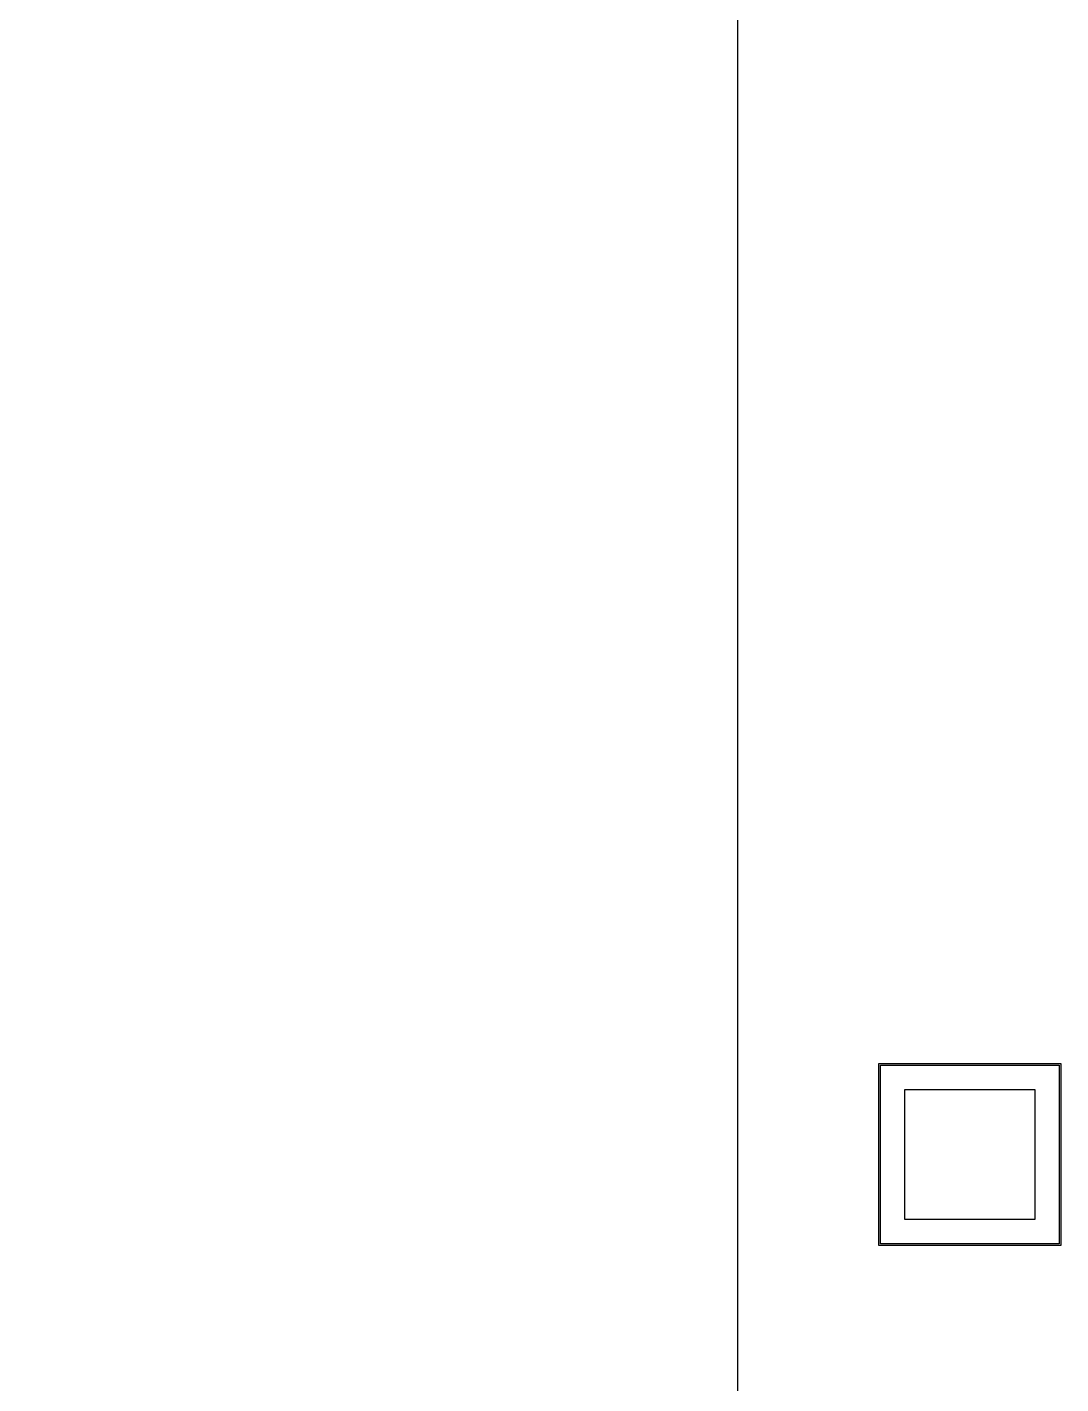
# Model space of a CAD drawing. Header units: millimetres. Extents: x 8456 to 190005487, y 619 to 455456909.
# Drawn here: x 202316 to 203295, y 154787 to 156072 of the extents above; entities that cross this region are included whole.
import ezdxf

# ---------------------------------------------------------------- set-up
doc = ezdxf.new("R2010")
doc.units = ezdxf.units.MM
doc.header["$LTSCALE"] = 400
doc.header["$MEASUREMENT"] = 0
doc.layers.get('0').update_dxf_attribs({"linetype": 'CONTINUOUS'})
for name, color, linetype in [('COL', 2, 'CONTINUOUS'), ('석고보드', 4, 'CONTINUOUS'), ('저온단열', 160, 'CONTINUOUS')]:
    doc.layers.add(name, color=color, linetype=linetype)
doc.layers.add('Defpoint', color=161, linetype='CONTINUOUS', plot=False)

# ---------------------------------------------------------------- blocks, each defined once
blk = doc.blocks.new('A$C2DB436D3')
at = {"layer": 'COL', "color": 8}
for p, q in [((16525.5, 16179.6, 2515.7), (16701.5, 16179.6, 2515.7)), ((16525.5, 16003.6, 2515.7), (16525.5, 16179.6, 2515.7)), ((16701.5, 16179.6, 2515.7), (16701.5, 16003.6, 2515.7)), ((16701.5, 16003.6, 2515.7), (16525.5, 16003.6, 2515.7))]:
    blk.add_line(p, q, dxfattribs=at)
at = {"layer": '석고보드', "color": 8}
for p, q in [((16490.3, 16214.8, 2515.7), (16736.7, 16214.8, 2515.7)), ((16490.3, 15968.4, 2515.7), (16490.3, 16214.8, 2515.7)), ((16736.7, 16214.8, 2515.7), (16736.7, 15968.4, 2515.7)), ((16736.7, 15968.4, 2515.7), (16490.3, 15968.4, 2515.7))]:
    blk.add_line(p, q, dxfattribs=at)
at = {"layer": '저온단열', "color": 8}
for p, q in [((16492.5, 16212.6, 2515.7), (16734.5, 16212.6, 2515.7)), ((16492.5, 15970.6, 2515.7), (16492.5, 16212.6, 2515.7)), ((16734.5, 16212.6, 2515.7), (16734.5, 15970.6, 2515.7)), ((16734.5, 15970.6, 2515.7), (16492.5, 15970.6, 2515.7))]:
    blk.add_line(p, q, dxfattribs=at)

msp = doc.modelspace()

# ---------------------------------------------------------------- linework, layer by layer
at = {"layer": 'Defpoint'}
msp.add_lwpolyline([(29467.9, 160217.4), (202988.5, 160217.4), (202988.5, 84717.4), (29467.9, 84717.4)], close=True, dxfattribs=at)

# ---------------------------------------------------------------- block references
at = {"xscale": 0.7, "yscale": 0.7, "zscale": 0.7}
msp.add_blockref('A$C2DB436D3', (191579.1, 143740.2, -160.1), dxfattribs=at)

doc.saveas('drawing.dxf')
